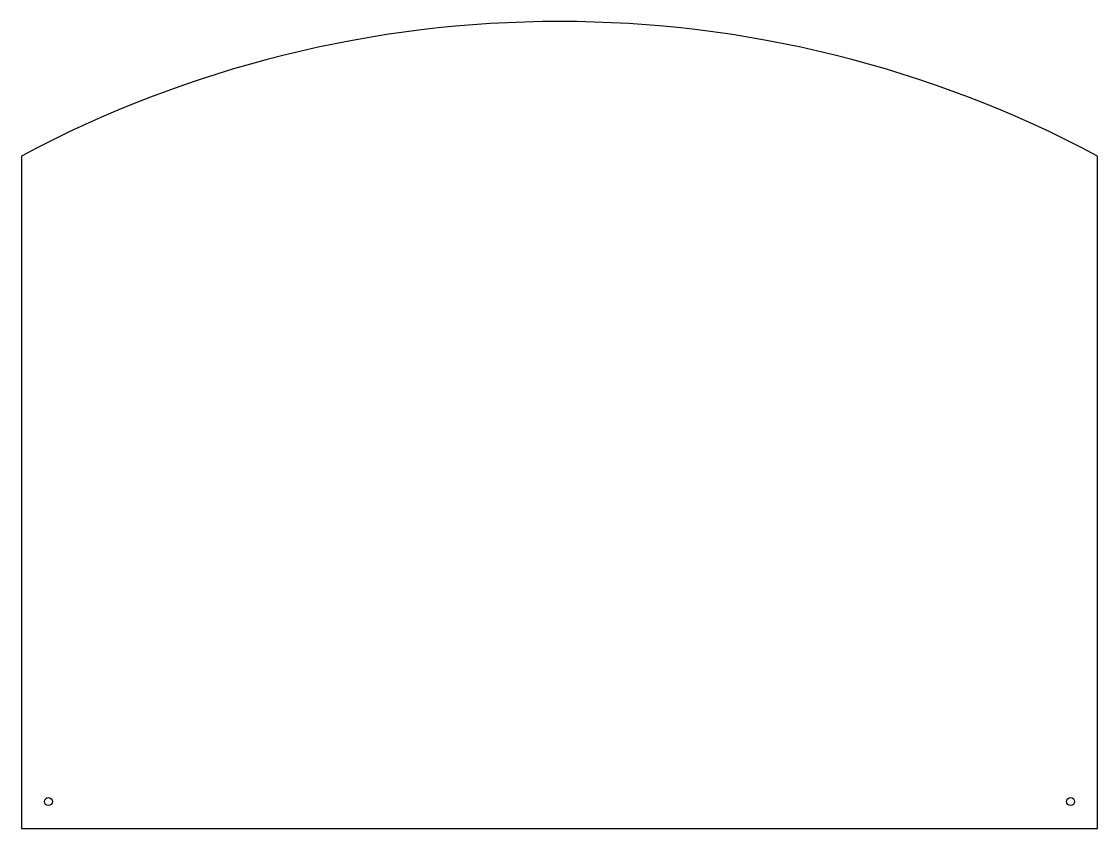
# Model space of a CAD drawing. Header units: millimetres. Extents: x 2572 to 3372, y 1187 to 1787.
import ezdxf

# ---------------------------------------------------------------- set-up
doc = ezdxf.new("R2010")
doc.units = ezdxf.units.MM

msp = doc.modelspace()

# ---------------------------------------------------------------- linework, layer by layer
for p, q in [((2571.69, 1686.92), (2571.69, 1186.92)), ((3371.69, 1186.92), (3371.69, 1686.92)), ((2571.69, 1186.92), (3371.69, 1186.92))]:
    msp.add_line(p, q)
for centre in [(2591.69, 1206.92), (3351.69, 1206.92)]:
    msp.add_circle(centre, 3)
msp.add_arc((2971.69, 936.92), 850, 61.92751, 118.07249)

doc.saveas('drawing.dxf')
